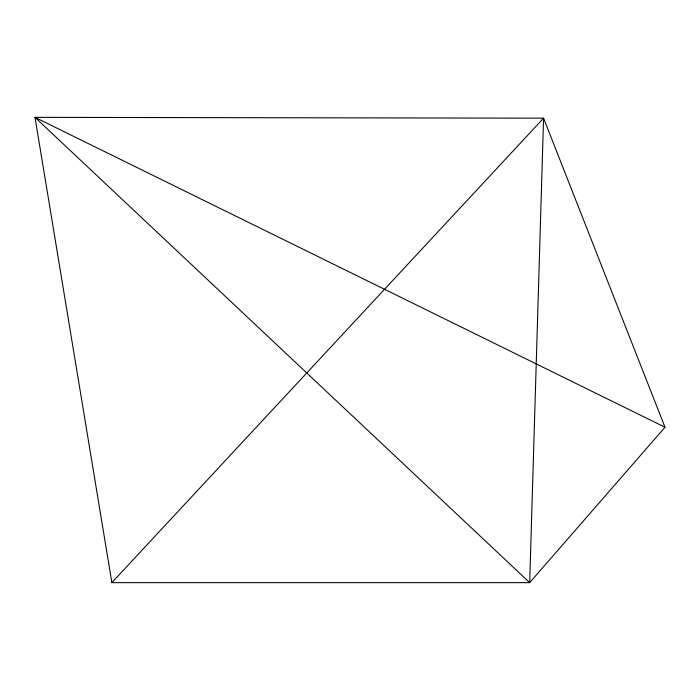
<?xml version="1.0" encoding="UTF-8"?>
<svg xmlns="http://www.w3.org/2000/svg" width="700" height="700" viewBox="0 0 700 700"><rect width="100%" height="100%" fill="white"/><g stroke="black" fill="none" stroke-linecap="round" stroke-linejoin="round"><path stroke-width="1.05" d="M665 427.245L529.681 582.645L111.877 582.645L35 117.355L543.576 118.169L665 427.245L35 117.355L529.681 582.645L543.576 118.169L111.877 582.645"/></g></svg>
